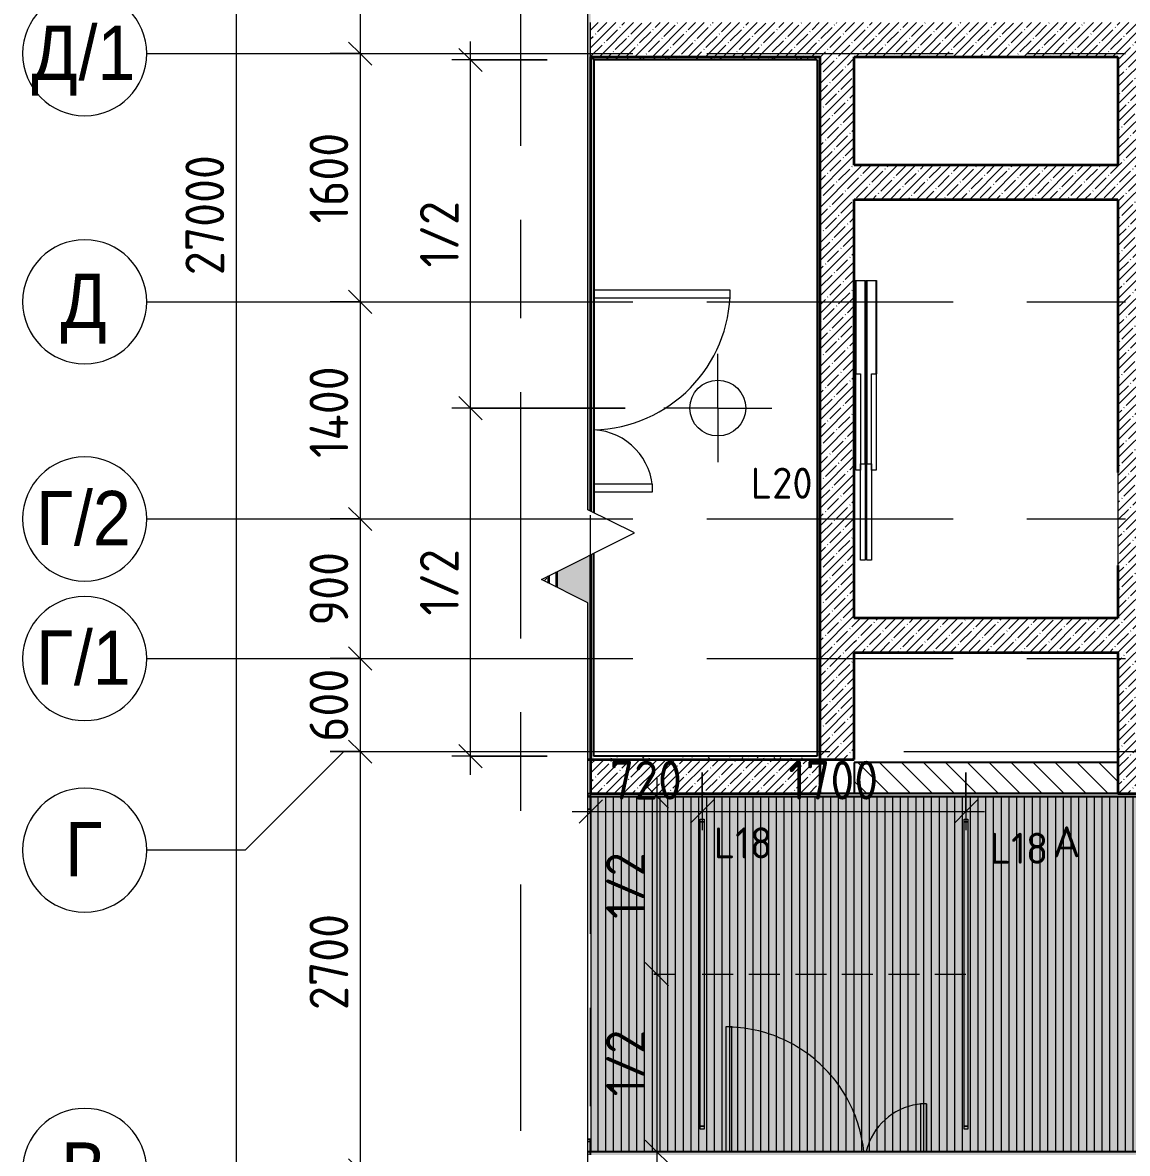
# Model space of a CAD drawing. Header units: millimetres. Extents: x 35098 to 231722, y -8553 to 29000.
# Drawn here: x 35098 to 42220, y 7910 to 15200 of the extents above; entities that cross this region are included whole.
import ezdxf

# ---------------------------------------------------------------- set-up
doc = ezdxf.new("R2010")
doc.units = ezdxf.units.MM
doc.linetypes.add('ADSK_Штрих_ш2 п1', pattern=[300, 200, -100])
doc.linetypes.add('Осевая', pattern=[3175, 635, -476.25, 1587.5, -476.25])
for name, color, linetype, lineweight in [('A-ANNO-DIMS', 7, 'Continuous', 9), ('A-ANNO-DIMS-100', 7, 'Continuous', 9), ('A-CLNG-PATT', 7, 'Continuous', 9), ('A-DETL-1', 7, 'ADSK_Штрих_ш2 п1', 9), ('A-DETL-GENF', 7, 'Continuous', 9), ('A-DOOR', 7, 'Continuous', 9), ('A-DOOR-1', 7, 'Continuous', 13), ('A-DOOR-FRAM', 7, 'Continuous', 9), ('A-WALL', 7, 'Continuous', 9), ('E-LITE-EQPM-IDEN', 7, 'Continuous', 9), ('I-WALL', 7, 'Continuous', 9), ('S-COLS', 7, 'Continuous', 9), ('Оси', 7, 'Continuous', 9), ('Оси-1', 7, 'Continuous', 20), ('Оси-2', 7, 'Осевая', 9)]:
    doc.layers.add(name, color=color, linetype=linetype, lineweight=lineweight)
for name, color, linetype, lineweight, true_color in [('A-ANNO-NOTE', 1, 'Continuous', 9, 0xff0000), ('A-CLNG-1', 7, 'Continuous', 9, 0xc0c0c0), ('A-WALL-1', 7, 'Continuous', 25, 0x3c3c3c), ('A-WALL-3', 7, 'Continuous', 35, 0x3c3c3c), ('A-WALL-FNSH-2', 7, 'Continuous', 13, 0x3c3c3c), ('E-LITE-EQPM-1', 1, 'Continuous', 9, 0xff0000), ('G-ANNO-TEXT-1', 1, 'Continuous', 9, 0xff0000)]:
    doc.layers.add(name, color=color, linetype=linetype, lineweight=lineweight, true_color=true_color)
doc.layers.add('A-CLNG-PATT-1', color=7, linetype='Continuous', lineweight=9, transparency=1)
doc.styles.add('Arial', font='arial.ttf', dxfattribs={"width": 0.9, "height": 350})
doc.styles.add('GOST Common', font='GOST_Common.ttf', dxfattribs={"height": 200})
doc.styles.add('ISOCPEUR', font='isocpeur.ttf', dxfattribs={"width": 0.9, "height": 250})
doc.styles.add('ISOCPEUR_1', font='isocpeur.ttf', dxfattribs={"height": 200})
doc.dimstyles.new('ISO-2_5_0_9К_БОЛЬШОЙ', dxfattribs={"dimscale": 304.8, "dimtxt": 248.995294, "dimasz": 0.492126, "dimexe": 0.393701, "dimexo": 0.984252, "dimgap": 0, "dimtad": 1, "dimdec": 0, "dimrnd": 10, "dimzin": 0, "dimdsep": 46, "dimtxsty": 'ISOCPEUR', "dimblk1": 'OBLIQUE', "dimblk2": 'OBLIQUE', "dimsah": 1, "dimcen": 0.09, "dimdle": 0.393701, "dimazin": 0, "dimtfac": 1, "dimtdec": 4, "dimtix": 1, "dimtmove": 0, "dimatfit": 3, "dimfxl": 1, "dimtvp": 1, "dimtolj": 1, "dimtzin": 0, "dimarcsym": 2})
doc.dimstyles.new('ISO-2_5_0_9К_БОЛЬШОЙ_1', dxfattribs={"dimscale": 304.8, "dimtxt": 248.995294, "dimasz": 0.492126, "dimexe": 0.393701, "dimexo": 0.984252, "dimgap": 0, "dimtad": 1, "dimdec": 0, "dimrnd": 10, "dimzin": 0, "dimdsep": 46, "dimtxsty": 'ISOCPEUR', "dimblk1": 'OBLIQUE', "dimblk2": 'OBLIQUE', "dimsah": 1, "dimcen": 0.09, "dimdle": 0.393701, "dimazin": 0, "dimtfac": 1, "dimtdec": 4, "dimtix": 1, "dimtmove": 2, "dimatfit": 3, "dimfxl": 1, "dimtvp": 1, "dimtolj": 1, "dimtzin": 0, "dimarcsym": 2})
pattern_1 = [(45, (0, 0), (-57.02463, 57.02463), []), (45, (57.025, 0), (-57.02463, 57.02463), [100.806, -20.161, 3.353, -16.808])]
pattern_2 = [(0, (0, 0), (121.92, 30.48), [10.058, -81.382, 10.058, -81.382, -487.68]), (0, (0, 0), (121.92, 30.48), [-182.88, 10.058, -172.822, 10.058, -81.382, -213.36]), (0, (0, 0), (121.92, 30.48), [-457.2, 10.058, -50.902, 10.058, -142.342]), (120, (45.72, 15.24), (-87.356454, 90.345817), [10.058, -81.382, 10.058, -81.382, -487.68]), (120, (45.72, 15.24), (-87.356454, 90.345817), [-182.88, 10.058, -172.822, 10.058, -81.382, -213.36]), (120, (45.72, 15.24), (-87.356454, 90.345817), [-457.2, 10.058, -50.902, 10.058, -142.342]), (240, (60.96, 76.2), (-34.563546, -120.825817), [10.058, -81.382, 10.058, -81.382, -487.68]), (240, (60.96, 76.2), (-34.563546, -120.825817), [-182.88, 10.058, -172.822, 10.058, -81.382, -213.36]), (240, (60.96, 76.2), (-34.563546, -120.825817), [-457.2, 10.058, -50.902, 10.058, -142.342])]

# ---------------------------------------------------------------- blocks, each defined once
blk = doc.blocks.new('110_Дверь_СКБ_2Ст - Д-2 1450x2100h_Лестничная клетка EIS60-31576737-План расстановки осветительного оборудования 2 этажа в осях 12-23')
at = {"layer": 'A-DOOR'}
for centre, radius, start, end in [((-637.5, 110), 900, 1.27758, 90), ((662.5, 110), 400, 90, 177.11672)]:
    blk.add_arc(centre, radius, start, end, dxfattribs=at)
at = {"layer": 'A-DOOR-1'}
for p, q in [((-637.5, 1010), (-637.5, 130)), ((-587.5, 1010), (-637.5, 1010)), ((-587.5, 130), (-587.5, 1010)), ((662.5, 510), (612.5, 510)), ((612.5, 510), (612.5, 130)), ((662.5, 130), (662.5, 510))]:
    blk.add_line(p, q, dxfattribs=at)
blk = doc.blocks.new('DOR_Дверь лифта - 1350х2050h-19118285-План расстановки осветительного оборудования 2 этажа в осях 12-23')
at = {"layer": 'A-DOOR'}
for p, q in [((-20, -150), (-20, -120)), ((-20, -120), (600, -120)), ((600, -120), (600, -150)), ((-600, -180), (-600, -150)), ((-600, -150), (20, -150)), ((20, -180), (-600, -180)), ((-600, -220), (-600, -190)), ((-600, -190), (20, -190)), ((600, -150), (-20, -150)), ((20, -150), (20, -180)), ((20, -190), (20, -220)), ((20, -220), (-600, -220)), ((-20, -250), (-20, -220)), ((-20, -220), (600, -220)), ((600, -250), (-20, -250)), ((600, -220), (600, -250))]:
    blk.add_line(p, q, dxfattribs=at)
at = {"layer": 'A-DOOR-FRAM'}
for p, q in [((600, -120), (600, -117)), ((600, -117), (1203, -117)), ((1200, -120), (600, -120)), ((1200, -180), (1200, -120)), ((1203, -117), (1203, -183)), ((20, -180), (1200, -180)), ((20, -183), (20, -180)), ((1203, -183), (20, -183)), ((20, -187), (1203, -187)), ((20, -190), (20, -187)), ((1200, -190), (20, -190)), ((1200, -250), (1200, -190)), ((1203, -187), (1203, -253)), ((600, -250), (1200, -250)), ((600, -253), (600, -250)), ((1203, -253), (600, -253))]:
    blk.add_line(p, q, dxfattribs=at)
blk = doc.blocks.new('Downlight - Strip - 2000 мм-27655400-План расстановки осветительного оборудования 2 этажа в осях 12-23')
at = {"layer": 'E-LITE-EQPM-1'}
for p, q in [((-1000, -231.3), (-1000, -205.9)), ((-1000, -205.9), (-980.9, -205.9)), ((-980.9, -231.3), (-980.9, -205.9)), ((-980.9, -205.9), (981, -205.9)), ((-980.9, -205.9), (-980.9, -231.3)), ((-980.9, -231.3), (-980.9, -205.9)), ((-980.9, -205.9), (981, -205.9)), ((981, -205.9), (981, -231.3)), ((981, -231.3), (981, -205.9)), ((981, -205.9), (1000, -205.9)), ((981, -205.9), (981, -231.3)), ((1000, -205.9), (1000, -231.3)), ((-980.9, -231.3), (-1000, -231.3)), ((981, -231.3), (-980.9, -231.3)), ((981, -231.3), (-980.9, -231.3)), ((1000, -231.3), (981, -231.3))]:
    blk.add_line(p, q, dxfattribs=at)
blk = doc.blocks.new('Дверь_Витражная_остекление_ - ДВН_ДАО_Главный вход_1200 в свету-31742133-План расстановки осветительного оборудования 2 этажа в осях 12-23')
at = {"layer": 'A-DETL-GENF'}
for p, q in [((-607.5, 925), (-647.5, 925)), ((-647.5, 925), (-647.5, 121)), ((-607.5, 121), (-607.5, 925)), ((647.5, 430), (607.5, 430)), ((607.5, 430), (607.5, 121)), ((647.5, 121), (647.5, 430))]:
    blk.add_line(p, q, dxfattribs=at)
at = {"layer": 'A-DOOR'}
for p, q in [((-647.5, 925), (-647.5, 121)), ((647.5, 430), (647.5, 121))]:
    blk.add_line(p, q, dxfattribs=at)
for centre, radius, start, end in [((-647.5, 30), 895, 65.45455, 90), ((-647.5, 30), 895, 40.90909, 65.45455), ((-647.5, 30), 895, 16.36364, 40.90909), ((647.5, 30), 400, 90, 157.5), ((-647.5, 30), 895, 5.84545, 16.36364), ((647.5, 30), 400, 157.5, 166.80638)]:
    blk.add_arc(centre, radius, start, end, dxfattribs=at)
blk = doc.blocks.new('DET_L_Линия разрыва - М100-30654842-План расстановки осветительного оборудования 2 этажа в осях 12-23')
at = {"layer": 'A-DETL-GENF'}
for p, q in [((11889.9, 300), (11739.9, 0)), ((12189.9, -300), (11889.9, 300)), ((11739.9, 0), (0, 0)), ((12339.9, 0), (12189.9, -300)), ((24079.7, 0), (12339.9, 0))]:
    blk.add_line(p, q, dxfattribs=at)
blk = doc.blocks.new('Ось сетки - D8-29747960-План расстановки осветительного оборудования 2 этажа в осях 12-23')
at = {"layer": 'Оси-1'}
for start, end in [(360, 180), (180, 360)]:
    blk.add_arc((0, 0), 4, start, end, dxfattribs=at)
blk = doc.blocks.new('DIMBLOCK5-План расстановки осветительного оборудования 2 этажа в осях 12-23')
at = {"layer": 'A-ANNO-DIMS-100', "lineweight": 20}
for p, q in [((37274.3, 17000), (37199.3, 17075)), ((37274.3, 17000), (37349.3, 16925)), ((37274.3, 15000), (37199.3, 15075)), ((37274.3, 15000), (37349.3, 14925))]:
    blk.add_line(p, q, dxfattribs=at)
at = {"layer": 'A-ANNO-DIMS-100'}
for p, q in [((37080.3, 17000), (37394.3, 17000)), ((37274.3, 17000), (37080.3, 17000)), ((37274.3, 17000), (37274.3, 15000)), ((37080.3, 15000), (37394.3, 15000)), ((37274.3, 15000), (37080.3, 15000))]:
    blk.add_line(p, q, dxfattribs=at)
at = {"layer": 'A-ANNO-DIMS-100', "color": 0, "insert": (36947.7, 15684), "char_height": 250, "width": 758.478, "attachment_point": 1, "rotation": 90, "line_spacing_factor": 1.149209, "style": 'ISOCPEUR'}
blk.add_mtext('2000', dxfattribs=at)
blk = doc.blocks.new('_Oblique')
at = {"color": 0, "linetype": 'ByBlock', "lineweight": -2}
blk.add_line((-0.5, -0.5), (0.5, 0.5), dxfattribs=at)
blk = doc.blocks.new('DIMBLOCK6-План расстановки осветительного оборудования 2 этажа в осях 12-23')
at = {"layer": 'A-ANNO-DIMS-100', "lineweight": 20}
for p, q in [((37274.3, 15000), (37199.3, 15075)), ((37274.3, 15000), (37349.3, 14925)), ((37274.3, 13400), (37199.3, 13475)), ((37274.3, 13400), (37349.3, 13325))]:
    blk.add_line(p, q, dxfattribs=at)
at = {"layer": 'A-ANNO-DIMS-100'}
for p, q in [((37080.3, 15000), (37394.3, 15000)), ((37274.3, 15000), (37080.3, 15000)), ((37274.3, 15000), (37274.3, 13400)), ((37080.3, 13400), (37394.3, 13400)), ((37274.3, 13400), (37080.3, 13400))]:
    blk.add_line(p, q, dxfattribs=at)
at = {"layer": 'A-ANNO-DIMS-100', "color": 0, "insert": (36947.7, 13905.5), "char_height": 250, "width": 706.764, "attachment_point": 1, "rotation": 90, "line_spacing_factor": 1.149209, "style": 'ISOCPEUR'}
blk.add_mtext('1600', dxfattribs=at)
blk = doc.blocks.new('DIMBLOCK7-План расстановки осветительного оборудования 2 этажа в осях 12-23')
at = {"layer": 'A-ANNO-DIMS-100', "lineweight": 20}
for p, q in [((37274.3, 13400), (37199.3, 13475)), ((37274.3, 13400), (37349.3, 13325)), ((37274.3, 12000), (37199.3, 12075)), ((37274.3, 12000), (37349.3, 11925))]:
    blk.add_line(p, q, dxfattribs=at)
at = {"layer": 'A-ANNO-DIMS-100'}
for p, q in [((37080.3, 13400), (37394.3, 13400)), ((37274.3, 13400), (37080.3, 13400)), ((37274.3, 13400), (37274.3, 12000)), ((37080.3, 12000), (37394.3, 12000)), ((37274.3, 12000), (37080.3, 12000))]:
    blk.add_line(p, q, dxfattribs=at)
at = {"layer": 'A-ANNO-DIMS-100', "color": 0, "insert": (36947.7, 12393.5), "char_height": 250, "width": 735.494, "attachment_point": 1, "rotation": 90, "line_spacing_factor": 1.149209, "style": 'ISOCPEUR'}
blk.add_mtext('1400', dxfattribs=at)
blk = doc.blocks.new('DIMBLOCK8-План расстановки осветительного оборудования 2 этажа в осях 12-23')
at = {"layer": 'A-ANNO-DIMS-100', "lineweight": 20}
for p, q in [((37274.3, 12000), (37199.3, 12075)), ((37274.3, 12000), (37349.3, 11925)), ((37274.3, 11100), (37199.3, 11175)), ((37274.3, 11100), (37349.3, 11025))]:
    blk.add_line(p, q, dxfattribs=at)
at = {"layer": 'A-ANNO-DIMS-100'}
for p, q in [((37080.3, 12000), (37394.3, 12000)), ((37274.3, 12000), (37080.3, 12000)), ((37274.3, 12000), (37274.3, 11100)), ((37080.3, 11100), (37394.3, 11100)), ((37274.3, 11100), (37080.3, 11100))]:
    blk.add_line(p, q, dxfattribs=at)
at = {"layer": 'A-ANNO-DIMS-100', "color": 0, "insert": (36947.7, 11313), "char_height": 250, "width": 568.858, "attachment_point": 1, "rotation": 90, "line_spacing_factor": 1.149209, "style": 'ISOCPEUR'}
blk.add_mtext('900', dxfattribs=at)
blk = doc.blocks.new('DIMBLOCK9-План расстановки осветительного оборудования 2 этажа в осях 12-23')
at = {"layer": 'A-ANNO-DIMS-100', "lineweight": 20}
for p, q in [((37274.3, 11100), (37199.3, 11175)), ((37274.3, 11100), (37349.3, 11025)), ((37274.3, 10500), (37199.3, 10575)), ((37274.3, 10500), (37349.3, 10425))]:
    blk.add_line(p, q, dxfattribs=at)
at = {"layer": 'A-ANNO-DIMS-100'}
for p, q in [((37080.3, 11100), (37394.3, 11100)), ((37274.3, 11100), (37080.3, 11100)), ((37274.3, 11100), (37274.3, 10500)), ((37080.3, 10500), (37394.3, 10500)), ((37274.3, 10500), (37080.3, 10500))]:
    blk.add_line(p, q, dxfattribs=at)
at = {"layer": 'A-ANNO-DIMS-100', "color": 0, "insert": (36947.7, 10563), "char_height": 250, "width": 568.858, "attachment_point": 1, "rotation": 90, "line_spacing_factor": 1.149209, "style": 'ISOCPEUR'}
blk.add_mtext('600', dxfattribs=at)
blk = doc.blocks.new('DIMBLOCK10-План расстановки осветительного оборудования 2 этажа в осях 12-23')
at = {"layer": 'A-ANNO-DIMS-100', "lineweight": 20}
for p, q in [((37274.3, 10500), (37199.3, 10575)), ((37274.3, 10500), (37349.3, 10425)), ((37274.3, 7800), (37199.3, 7875)), ((37274.3, 7800), (37349.3, 7725))]:
    blk.add_line(p, q, dxfattribs=at)
at = {"layer": 'A-ANNO-DIMS-100'}
for p, q in [((37080.3, 10500), (37394.3, 10500)), ((37274.3, 10500), (37080.3, 10500)), ((37274.3, 10500), (37274.3, 7800)), ((37080.3, 7800), (37394.3, 7800)), ((37274.3, 7800), (37080.3, 7800))]:
    blk.add_line(p, q, dxfattribs=at)
at = {"layer": 'A-ANNO-DIMS-100', "color": 0, "insert": (36947.7, 8834), "char_height": 250, "width": 758.478, "attachment_point": 1, "rotation": 90, "line_spacing_factor": 1.149209, "style": 'ISOCPEUR'}
blk.add_mtext('2700', dxfattribs=at)
blk = doc.blocks.new('DIMBLOCK13-План расстановки осветительного оборудования 2 этажа в осях 12-23')
at = {"layer": 'A-ANNO-DIMS-100'}
for p, q in [((36474.3, 27120), (36474.3, -120)), ((36280.3, 27000), (36594.3, 27000)), ((36474.3, 27000), (36280.3, 27000)), ((36280.3, 0), (36594.3, 0)), ((36474.3, 0), (36280.3, 0))]:
    blk.add_line(p, q, dxfattribs=at)
at = {"layer": 'A-ANNO-DIMS-100', "lineweight": 20}
for p, q in [((36474.3, 27000), (36399.3, 27075)), ((36474.3, 27000), (36549.3, 26925)), ((36474.3, 0), (36399.3, 75)), ((36474.3, 0), (36549.3, -75))]:
    blk.add_line(p, q, dxfattribs=at)
at = {"layer": 'A-ANNO-DIMS-100', "color": 0, "insert": (36147.7, 13572), "char_height": 250, "width": 948.097, "attachment_point": 1, "rotation": 90, "line_spacing_factor": 1.149209, "style": 'ISOCPEUR'}
blk.add_mtext('27000', dxfattribs=at)
blk = doc.blocks.new('DIMBLOCK119-План расстановки осветительного оборудования 2 этажа в осях 12-23')
at = {"layer": 'A-ANNO-DIMS-100', "lineweight": 20}
for p, q in [((39186.9, 10210), (39111.9, 10285)), ((39186.9, 10210), (39261.9, 10135)), ((39186.9, 9065.5), (39111.9, 9140.5)), ((39186.9, 9065.5), (39261.9, 8990.5))]:
    blk.add_line(p, q, dxfattribs=at)
at = {"layer": 'A-ANNO-DIMS-100'}
for p, q in [((39186.9, 10330), (39186.9, 9065.5)), ((38993, 10210), (39306.9, 10210)), ((39186.9, 10210), (38993, 10210)), ((39167.3, 9065.5), (39306.9, 9065.5)), ((39186.9, 9065.5), (39167.3, 9065.5))]:
    blk.add_line(p, q, dxfattribs=at)
at = {"layer": 'A-ANNO-DIMS-100', "color": 0, "insert": (38860.3, 9422.3), "char_height": 250, "width": 517.144, "attachment_point": 1, "rotation": 90, "line_spacing_factor": 1.149209, "style": 'ISOCPEUR'}
blk.add_mtext('1/2', dxfattribs=at)
blk = doc.blocks.new('DIMBLOCK120-План расстановки осветительного оборудования 2 этажа в осях 12-23')
at = {"layer": 'A-ANNO-DIMS-100', "lineweight": 20}
for p, q in [((39186.9, 9065.5), (39111.9, 9140.5)), ((39186.9, 9065.5), (39261.9, 8990.5)), ((39186.9, 7921), (39111.9, 7996)), ((39186.9, 7921), (39261.9, 7846))]:
    blk.add_line(p, q, dxfattribs=at)
at = {"layer": 'A-ANNO-DIMS-100'}
for p, q in [((39167.3, 9065.5), (39306.9, 9065.5)), ((39186.9, 9065.5), (39167.3, 9065.5)), ((39186.9, 9065.5), (39186.9, 7801)), ((39349.5, 7921), (39066.9, 7921)), ((39186.9, 7921), (39349.5, 7921))]:
    blk.add_line(p, q, dxfattribs=at)
at = {"layer": 'A-ANNO-DIMS-100', "color": 0, "insert": (38860.3, 8277.8), "char_height": 250, "width": 517.144, "attachment_point": 1, "rotation": 90, "line_spacing_factor": 1.149209, "style": 'ISOCPEUR'}
blk.add_mtext('1/2', dxfattribs=at)
blk = doc.blocks.new('DIMBLOCK121-План расстановки осветительного оборудования 2 этажа в осях 12-23')
at = {"layer": 'A-ANNO-DIMS-100'}
for p, q in [((39480, 10365.5), (39480, 9994.4)), ((39480, 10114.4), (39480, 10365.5)), ((38761, 9920.4), (38761, 10234.4)), ((38641, 10114.4), (39480, 10114.4)), ((38761, 10114.4), (38761, 9920.4))]:
    blk.add_line(p, q, dxfattribs=at)
at = {"layer": 'A-ANNO-DIMS-100', "lineweight": 20}
for p, q in [((38761, 10114.4), (38836, 10189.4)), ((39480, 10114.4), (39555, 10189.4)), ((38761, 10114.4), (38686, 10039.4)), ((39480, 10114.4), (39405, 10039.4))]:
    blk.add_line(p, q, dxfattribs=at)
at = {"layer": 'A-ANNO-DIMS-100', "color": 0, "insert": (38883.5, 10441), "char_height": 250, "width": 568.858, "attachment_point": 1, "line_spacing_factor": 1.149209, "style": 'ISOCPEUR'}
blk.add_mtext('720', dxfattribs=at)
blk = doc.blocks.new('DIMBLOCK122-План расстановки осветительного оборудования 2 этажа в осях 12-23')
at = {"layer": 'A-ANNO-DIMS-100'}
for p, q in [((39480, 10365.5), (39480, 9994.4)), ((39480, 10114.4), (39480, 10365.5)), ((41180, 10365.5), (41180, 9994.4)), ((41180, 10114.4), (41180, 10365.5)), ((39480, 10114.4), (41300, 10114.4))]:
    blk.add_line(p, q, dxfattribs=at)
at = {"layer": 'A-ANNO-DIMS-100', "lineweight": 20}
for p, q in [((39480, 10114.4), (39555, 10189.4)), ((41180, 10114.4), (41255, 10189.4)), ((39480, 10114.4), (39405, 10039.4)), ((41180, 10114.4), (41105, 10039.4))]:
    blk.add_line(p, q, dxfattribs=at)
at = {"layer": 'A-ANNO-DIMS-100', "color": 0, "insert": (40035.5, 10441), "char_height": 250, "width": 706.764, "attachment_point": 1, "line_spacing_factor": 1.149209, "style": 'ISOCPEUR'}
blk.add_mtext('1700', dxfattribs=at)
blk = doc.blocks.new('DIMBLOCK123-План расстановки осветительного оборудования 2 этажа в осях 12-23')
at = {"layer": 'A-ANNO-DIMS-100', "lineweight": 20}
for p, q in [((37986.3, 12715), (37911.3, 12790)), ((37986.3, 12715), (38061.3, 12640)), ((37986.3, 10471), (37911.3, 10546)), ((37986.3, 10471), (38061.3, 10396))]:
    blk.add_line(p, q, dxfattribs=at)
at = {"layer": 'A-ANNO-DIMS-100'}
for p, q in [((38982.5, 12715), (37866.3, 12715)), ((37986.3, 10351), (37986.3, 12715)), ((37986.3, 12715), (38982.5, 12715)), ((38480, 10471), (37866.3, 10471)), ((37986.3, 10471), (38480, 10471))]:
    blk.add_line(p, q, dxfattribs=at)
at = {"layer": 'A-ANNO-DIMS-100', "color": 0, "insert": (37659.6, 11377.5), "char_height": 250, "width": 517.144, "attachment_point": 1, "rotation": 90, "line_spacing_factor": 1.149209, "style": 'ISOCPEUR'}
blk.add_mtext('1/2', dxfattribs=at)
blk = doc.blocks.new('DIMBLOCK124-План расстановки осветительного оборудования 2 этажа в осях 12-23')
at = {"layer": 'A-ANNO-DIMS-100', "lineweight": 20}
for p, q in [((37986.3, 14959), (37911.3, 15034)), ((37986.3, 14959), (38061.3, 14884)), ((37986.3, 12715), (37911.3, 12790)), ((37986.3, 12715), (38061.3, 12640))]:
    blk.add_line(p, q, dxfattribs=at)
at = {"layer": 'A-ANNO-DIMS-100'}
for p, q in [((37986.3, 12715), (37986.3, 15079)), ((38480, 14959), (37866.3, 14959)), ((37986.3, 14959), (38480, 14959)), ((38982.5, 12715), (37866.3, 12715)), ((37986.3, 12715), (38982.5, 12715))]:
    blk.add_line(p, q, dxfattribs=at)
at = {"layer": 'A-ANNO-DIMS-100', "color": 0, "insert": (37659.6, 13621.5), "char_height": 250, "width": 517.144, "attachment_point": 1, "rotation": 90, "line_spacing_factor": 1.149209, "style": 'ISOCPEUR'}
blk.add_mtext('1/2', dxfattribs=at)

msp = doc.modelspace()

# ---------------------------------------------------------------- hatches: boundary and pattern name
at = {"layer": 'A-CLNG-PATT'}
h = msp.add_hatch(dxfattribs=at)
h.set_pattern_fill('FP_47', color=256, style=0, pattern_type=2)
h.set_pattern_definition([(90, (72858.237, -5848.237), (-50, 3e-15), [])])
h.paths.add_polyline_path([(74650.8, 7921), (74729, 7921), (74729, 8301), (75459, 8301), (75459, 10879), (74015.2, 10879), (74015.2, 10868.5), (66296, 10868.5), (66296, 10880), (47239.7, 10879), (47239.7, 11679), (44781.7, 11679), (44781.7, 10879), (42401, 10879), (42401, 10209), (38761, 10209), (38761, 7921), (73196.3, 7921)])
at = {"layer": 'A-CLNG-PATT-1'}
h = msp.add_hatch(color=256, dxfattribs=at)
h.paths.add_polyline_path([(74650.8, 7921), (74729, 7921), (74729, 8301), (75459, 8301), (75459, 10879), (74015.2, 10879), (74015.2, 10868.5), (66296, 10868.5), (66296, 10880), (47239.7, 10879), (47239.7, 11679), (44781.7, 11679), (44781.7, 10879), (42401, 10879), (42401, 10209), (38761, 10209), (38761, 7921), (73509, 7921)])
h.paths.add_polyline_path([(69954.2, 10879.5), (73509, 10879.5), (73509, 10900), (66791, 10900), (66791, 10879.5), (69137, 10879.5)])
at = {"layer": 'I-WALL'}
h = msp.add_hatch(dxfattribs=at)
h.set_pattern_fill('FP_17', color=256, style=0, pattern_type=2)
h.set_pattern_definition(pattern_1)
h.paths.add_polyline_path([(38742.7, 10450), (38760, 10450), (38760, 11768.5), (38540, 11658.5), (38540, 11561.2), (38742.7, 11459.9), (38742.7, 10468.1)])
h.paths.add_polyline_path([(38760, 12051.2), (38760, 23420.3), (38742.7, 23420.3), (38742.7, 12059.9)])
h = msp.add_hatch(dxfattribs=at)
h.set_pattern_fill('FP_17', color=256, style=0, pattern_type=2)
h.set_pattern_definition(pattern_1)
h.paths.add_polyline_path([(42380, 14980), (42380, 15200), (38760, 15200), (38760, 14980), (42160, 14980)])
h = msp.add_hatch(dxfattribs=at)
h.set_pattern_fill('FP_46', color=256, style=0, pattern_type=2)
h.set_pattern_definition(pattern_2)
h.paths.add_polyline_path([(40240, 14960), (40240, 14980), (38760, 14980), (38760, 14960), (40220, 14960)])
h = msp.add_hatch(dxfattribs=at)
h.set_pattern_fill('FP_46', color=256, style=0, pattern_type=2)
h.set_pattern_definition(pattern_2)
h.paths.add_polyline_path([(38760, 10450), (38780, 10450), (38780, 11778.5), (38760, 11768.5), (38760, 10757.9)])
h.paths.add_polyline_path([(38780, 12041.2), (38780, 14960), (38760, 14960), (38760, 12051.2), (38773, 12044.7)])
h = msp.add_hatch(dxfattribs=at)
h.set_pattern_fill('FP_46', color=256, style=0, pattern_type=2)
h.set_pattern_definition(pattern_2)
h.paths.add_polyline_path([(40220, 10470), (40240, 10470), (40240, 14960), (40220, 14960), (40220, 10757.9)])
h = msp.add_hatch(dxfattribs=at)
h.set_pattern_fill('FP_17', color=256, style=0, pattern_type=2)
h.set_pattern_definition(pattern_1)
h.paths.add_polyline_path([(40460, 14280), (40460, 14980), (40240, 14980), (40240, 14280)])
h = msp.add_hatch(dxfattribs=at)
h.set_pattern_fill('FP_17', color=256, style=0, pattern_type=2)
h.set_pattern_definition(pattern_1)
h.paths.add_polyline_path([(42160, 10230), (42380, 10230), (42380, 11700), (42160, 11700), (42160, 10430)])
h.paths.add_polyline_path([(42380, 12300), (42380, 14980), (42160, 14980), (42160, 12300)])
h = msp.add_hatch(dxfattribs=at)
h.set_pattern_fill('FP_17', color=256, style=0, pattern_type=2)
h.set_pattern_definition(pattern_1)
h.paths.add_polyline_path([(40240, 10450), (40460, 10450), (40460, 14280), (40240, 14280), (40240, 10470)])
h = msp.add_hatch(dxfattribs=at)
h.set_pattern_fill('FP_17', color=256, style=0, pattern_type=2)
h.set_pattern_definition(pattern_1)
h.paths.add_polyline_path([(42160, 14060), (42160, 14280), (40460, 14280), (40460, 14060), (41197.5, 14060)])
h = msp.add_hatch(dxfattribs=at)
h.set_pattern_fill('FP_17', color=256, style=0, pattern_type=2)
h.set_pattern_definition(pattern_1)
h.paths.add_polyline_path([(38490, 11586.2), (38490, 11633.5), (38442.7, 11609.9), (38482.7, 11589.8)])
h = msp.add_hatch(dxfattribs=at)
h.set_pattern_fill('FP_17', color=256, style=0, pattern_type=2)
h.set_pattern_definition(pattern_1)
h.paths.add_polyline_path([(42160, 11140), (42160, 11360), (40460, 11360), (40460, 11140), (41197.5, 11140)])
h = msp.add_hatch(dxfattribs=at)
h.set_pattern_fill('FP_17', color=256, style=0, pattern_type=2)
h.set_pattern_definition(pattern_1)
h.paths.add_polyline_path([(40240, 10230), (40240, 10450), (38760, 10450), (38760, 10230), (39743, 10230)])
h = msp.add_hatch(dxfattribs=at)
h.set_pattern_fill('FP_46', color=256, style=0, pattern_type=2)
h.set_pattern_definition(pattern_2)
h.paths.add_polyline_path([(40240, 10450), (40240, 10470), (38780, 10470), (38780, 10450), (39743, 10450)])
h = msp.add_hatch(dxfattribs=at)
h.set_pattern_fill('FP_19', color=256, style=0, pattern_type=2)
h.set_pattern_definition([(135, (0, 0), (-70.71068, -70.71068), [])])
h.paths.add_polyline_path([(42160, 10230), (42160, 10430), (40460, 10430), (40460, 10230), (41197.5, 10230)])
h = msp.add_hatch(dxfattribs=at)
h.set_pattern_fill('FP_46', color=256, style=0, pattern_type=2)
h.set_pattern_definition(pattern_2)
h.paths.add_polyline_path([(42380, 10210), (42380, 10230), (38742.7, 10230), (38742.7, 10210), (41197.5, 10210)])
h = msp.add_hatch(dxfattribs=at)
h.set_pattern_fill('FP_46', color=256, style=0, pattern_type=2)
h.set_pattern_definition(pattern_2)
h.paths.add_polyline_path([(38760, 7900), (38760, 8000), (38742.7, 8000), (38742.7, 7900)])
h.paths.add_polyline_path([(38760, 10130), (38760, 10230), (38742.7, 10230), (38742.7, 10130)])
h = msp.add_hatch(dxfattribs=at)
h.set_pattern_fill('FP_46', color=256, style=0, pattern_type=2)
h.set_pattern_definition(pattern_2)
h.paths.add_polyline_path([(74750, 7900), (74750, 7920), (38742.7, 7920), (38742.7, 7900), (74650.8, 7900)])
at = {"layer": 'S-COLS'}
h = msp.add_hatch(dxfattribs=at)
h.set_pattern_fill('FP_17', color=256, style=0, pattern_type=2)
h.set_pattern_definition(pattern_1)
h.paths.add_polyline_path([(42160, 11700), (42760, 11700), (42760, 12300), (42160, 12300)])

# ---------------------------------------------------------------- linework, layer by layer
at = {"layer": 'A-ANNO-NOTE'}
for q in [(39580, 13063.9), (39231.1, 12715), (39580, 12366.1), (39928.9, 12715)]:
    msp.add_line((39580, 12715), q, dxfattribs=at)
msp.add_circle((39580, 12715), 180, dxfattribs=at)
at = {"layer": 'A-CLNG-1'}
for p, q in [((42400, 10209), (38761, 10209)), ((38761, 10209), (38761, 7921))]:
    msp.add_line(p, q, dxfattribs=at)
at = {"layer": 'A-DETL-1'}
msp.add_line((39480, 9065.5), (41180, 9065.5), dxfattribs=at)
at = {"layer": 'A-WALL'}
msp.add_line((38760, 10230), (38742.7, 10230), dxfattribs=at)
at = {"layer": 'A-WALL-1'}
for p, q in [((40220, 14960), (38780, 14960)), ((38780, 14960), (38780, 12041.2)), ((40220, 14960), (40220, 10470)), ((38780, 10470), (38780, 11778.5)), ((40220, 10470), (38780, 10470)), ((42160, 10430), (40460, 10430)), ((40460, 10430), (40460, 10230)), ((38742.7, 10210), (42400, 10210)), ((42160, 10230), (38760, 10230)), ((38760, 10130), (38760, 10230)), ((38742.7, 10130), (38760, 10130)), ((38760, 8000), (38742.7, 8000)), ((38760, 7900), (38760, 8000)), ((74750, 7920), (38742.7, 7920))]:
    msp.add_line(p, q, dxfattribs=at)
at = {"layer": 'A-WALL-3'}
for p, q in [((38760, 14980), (40240, 14980)), ((38760, 14980), (38760, 12051.2)), ((40240, 10230), (40240, 14980)), ((40460, 14980), (42160, 14980)), ((40460, 14280), (40460, 14980)), ((42160, 14980), (42160, 14280)), ((42160, 14280), (40460, 14280)), ((40460, 11360), (40460, 14060)), ((40460, 14060), (42160, 14060)), ((42160, 14060), (42160, 12300)), ((38760, 11768.5), (38760, 10230)), ((42160, 11700), (42160, 11360)), ((38490, 11586.2), (38490, 11633.5)), ((38540, 11658.5), (38540, 11561.2)), ((42160, 11360), (40460, 11360)), ((40460, 10450), (40460, 11140)), ((40460, 11140), (42160, 11140)), ((42160, 11140), (42160, 10230)), ((38742.7, 10450), (38760, 10450)), ((38760, 10450), (40460, 10450)), ((38760, 10230), (40240, 10230)), ((42160, 10230), (42380, 10230))]:
    msp.add_line(p, q, dxfattribs=at)
at = {"layer": 'A-WALL-FNSH-2'}
for p, q in [((38781, 14959), (40219, 14959)), ((38781, 12040.7), (38781, 14959)), ((40219, 14959), (40219, 10471)), ((38781, 10470), (38781, 11779)), ((40219, 10471), (38780, 10471))]:
    msp.add_line(p, q, dxfattribs=at)
at = {"layer": 'I-WALL'}
for p, q in [((38760, 10230), (38742.7, 10230)), ((38761, 10209), (38760, 10209)), ((38760, 10130), (38761, 10130)), ((38761, 8000), (38760, 8000)), ((38761, 7921), (38761, 7920)), ((38761, 7921), (74729, 7921))]:
    msp.add_line(p, q, dxfattribs=at)
at = {"layer": 'S-COLS'}
msp.add_line((42160, 12300), (42160, 11700), dxfattribs=at)
at = {"layer": 'Оси'}
for p, q in [((38760, 12700), (38760, 15200)), ((35898.2, 15000), (38398.2, 15000)), ((35898.2, 13400), (38398.2, 13400)), ((35898.2, 12000), (38398.2, 12000)), ((35898.2, 11100), (38398.2, 11100)), ((37168.2, 10500), (36533.2, 9865)), ((37168.2, 10500), (39668.2, 10500)), ((36533.2, 9865), (35898.2, 9865))]:
    msp.add_line(p, q, dxfattribs=at)
at = {"layer": 'Оси-2'}
for p, q in [((38310, 593.7), (38310, 21277.7)), ((38398.2, 15000), (81850, 15000)), ((38398.2, 13400), (81850, 13400)), ((38760, 1863.7), (38760, 12700)), ((38398.2, 12000), (45506, 12000)), ((38398.2, 11100), (82450, 11100)), ((39668.2, 10500), (82450, 10500))]:
    msp.add_line(p, q, dxfattribs=at)

# ---------------------------------------------------------------- block references
at = {"layer": 'A-DETL-GENF', "rotation": 270.0000000000003}
msp.add_blockref('DET_L_Линия разрыва - М100-30654842-План расстановки осветительного оборудования 2 этажа в осях 12-23', (38742.7, 23799.7), dxfattribs=at)
at = {"layer": 'A-DOOR'}
for name, p, rotation in [('DOR_Дверь лифта - 1350х2050h-19118285-План расстановки осветительного оборудования 2 этажа в осях 12-23', (40350, 12335), 90), ('110_Дверь_СКБ_2Ст - Д-2 1450x2100h_Лестничная клетка EIS60-31576737-План расстановки осветительного оборудования 2 этажа в осях 12-23', (38650, 12837.5), 269.9999999999999)]:
    msp.add_blockref(name, p, dxfattribs=dict(at, rotation=rotation))
msp.add_blockref('Дверь_Витражная_остекление_ - ДВН_ДАО_Главный вход_1200 в свету-31742133-План расстановки осветительного оборудования 2 этажа в осях 12-23', (40278.5, 7800), dxfattribs=at)
at = {"layer": 'E-LITE-EQPM-1', "rotation": 89.9999999999999}
for p in [(39261.4, 9065.5), (40961.4, 9065.5)]:
    msp.add_blockref('Downlight - Strip - 2000 мм-27655400-План расстановки осветительного оборудования 2 этажа в осях 12-23', p, dxfattribs=at)
at = {"layer": 'Оси-1', "xscale": 99.99999999999993, "yscale": 99.99999999999993, "zscale": 99.99999999999993, "rotation": 269.9999999999994}
for p in [(35498.2, 15000), (35498.2, 13400), (35498.2, 12000), (35498.2, 11100), (35498.2, 9865), (35498.2, 7800)]:
    msp.add_blockref('Ось сетки - D8-29747960-План расстановки осветительного оборудования 2 этажа в осях 12-23', p, dxfattribs=at)

# ---------------------------------------------------------------- texts
at = {"layer": 'E-LITE-EQPM-IDEN', "char_height": 200, "attachment_point": 1, "style": 'GOST Common'}
for s, insert, width in [('L20', (39792.9, 12330.8), 529.114), ('L18', (39554.4, 10011.6), 472.996), ('L18', (41333.4, 9977.1), 472.996)]:
    msp.add_mtext(s, dxfattribs=dict(at, insert=insert, width=width))
at = {"layer": 'G-ANNO-TEXT-1', "insert": (41738.4, 10018.7), "char_height": 200, "width": 224.472, "attachment_point": 1, "style": 'ISOCPEUR_1'}
msp.add_mtext('\\fISOCPEUR|b0|i0|c204|p34|;А', dxfattribs=at)
at = {"layer": 'Оси', "char_height": 350, "attachment_point": 1, "style": 'Arial'}
for s, insert, width in [('\\fArial|b0|i0|c204|p34|;\\W.9;Д', (35155.1, 15181), 367.975), ('/1', (35458.7, 15181), 454.557), ('\\fArial|b0|i0|c204|p34|;\\W.9;Д', (35342.7, 13581), 367.975), ('\\fArial|b0|i0|c204|p34|;\\W.9;Г', (35184.8, 12181), 295.823), ('/2', (35428.9, 12181), 454.557), ('/1', (35428.9, 11281), 454.557), ('\\fArial|b0|i0|c204|p34|;\\W.9;Г', (35184.8, 11281), 295.823), ('\\fArial|b0|i0|c204|p34|;\\W.9;Г', (35372.4, 10046), 295.823), ('\\fArial|b0|i0|c204|p34|;\\W.9;В', (35345.4, 7981), 360.759)]:
    msp.add_mtext(s, dxfattribs=dict(at, insert=insert, width=width))

# ---------------------------------------------------------------- dimensions: what is measured, and where the dimension line sits
at = {"layer": 'A-ANNO-DIMS'}
dim = msp.add_linear_dim(base=(36474.3, 0), p1=(36580.3, 27000), p2=(36580.3, 0), angle=90, dimstyle='ISO-2_5_0_9К_БОЛЬШОЙ_1', override={"dimpost": '<>', "dimfxl": 26999.999823}, dxfattribs=at)
dim.commit()
dim.dimension.update_dxf_attribs({"geometry": 'DIMBLOCK13-План расстановки осветительного оборудования 2 этажа в осях 12-23', "text_midpoint": (36314.3, 14046), "dimtype": 160, "text_rotation": 90})
for base, p1, p2, override, picture, middle in [((37274.3, 15000), (37380.3, 17000), (37380.3, 15000), {"dimpost": '<>', "dimfxl": 2000.000075}, 'DIMBLOCK5-План расстановки осветительного оборудования 2 этажа в осях 12-23', (37149.3, 16000)), ((37274.3, 13400), (37380.3, 15000), (37380.3, 13400), {"dimpost": '<>', "dimfxl": 1600}, 'DIMBLOCK6-План расстановки осветительного оборудования 2 этажа в осях 12-23', (37149.3, 14200)), ((37274.3, 12000), (37380.3, 13400), (37380.3, 12000), {"dimpost": '<>', "dimfxl": 1399.999995}, 'DIMBLOCK7-План расстановки осветительного оборудования 2 этажа в осях 12-23', (37149.3, 12700)), ((37274.3, 11100), (37380.3, 12000), (37380.3, 11100), {"dimpost": '<>', "dimfxl": 900}, 'DIMBLOCK8-План расстановки осветительного оборудования 2 этажа в осях 12-23', (37149.3, 11550)), ((37274.3, 10500), (37380.3, 11100), (37380.3, 10500), {"dimpost": '<>', "dimfxl": 600}, 'DIMBLOCK9-План расстановки осветительного оборудования 2 этажа в осях 12-23', (37149.3, 10800)), ((37274.3, 7800), (37380.3, 10500), (37380.3, 7800), {"dimpost": '<>', "dimfxl": 2700}, 'DIMBLOCK10-План расстановки осветительного оборудования 2 этажа в осях 12-23', (37149.3, 9150))]:
    dim = msp.add_linear_dim(base=base, p1=p1, p2=p2, angle=90, dimstyle='ISO-2_5_0_9К_БОЛЬШОЙ', override=override, dxfattribs=at)
    dim.commit()
    dim.dimension.update_dxf_attribs({"geometry": picture, "text_midpoint": middle})
for base, p1, p2, override, picture, middle in [((37986.3, 14959), (39282.5, 12715), (38780, 14959), {"dimpost": '<>', "dimfxl": 2299.574357}, 'DIMBLOCK124-План расстановки осветительного оборудования 2 этажа в осях 12-23', (37861.3, 13837)), ((37986.3, 12715), (38780, 10471), (39282.5, 12715), {"dimpost": '<>', "dimfxl": 2299.574357}, 'DIMBLOCK123-План расстановки осветительного оборудования 2 этажа в осях 12-23', (37861.3, 11593)), ((39186.9, 9065.5), (39293, 10210), (39467.3, 9065.5), {"dimpost": '<>', "dimfxl": 1157.70251}, 'DIMBLOCK119-План расстановки осветительного оборудования 2 этажа в осях 12-23', (39061.9, 9637.8)), ((39186.9, 7921), (39467.3, 9065.5), (39049.5, 7921), {"dimpost": '<>', "dimfxl": 1218.38094}, 'DIMBLOCK120-План расстановки осветительного оборудования 2 этажа в осях 12-23', (39061.9, 8493.3))]:
    dim = msp.add_linear_dim(base=base, p1=p1, p2=p2, angle=90, text='1/2', dimstyle='ISO-2_5_0_9К_БОЛЬШОЙ', override=override, dxfattribs=at)
    dim.commit()
    dim.dimension.update_dxf_attribs({"geometry": picture, "text_midpoint": middle})
for base, p1, p2, override, picture, middle in [((39480, 10114.4), (38761, 10220.4), (39480, 10065.5), {"dimpost": '<>', "dimfxl": 735.500637}, 'DIMBLOCK121-План расстановки осветительного оборудования 2 этажа в осях 12-23', (39120.5, 10239.4)), ((41180, 10114.4), (39480, 10065.5), (41180, 10065.5), {"dimpost": '<>', "dimfxl": 1700.000078}, 'DIMBLOCK122-План расстановки осветительного оборудования 2 этажа в осях 12-23', (40330, 10239.4))]:
    dim = msp.add_linear_dim(base=base, p1=p1, p2=p2, dimstyle='ISO-2_5_0_9К_БОЛЬШОЙ', override=override, dxfattribs=at)
    dim.commit()
    dim.dimension.update_dxf_attribs({"geometry": picture, "text_midpoint": middle})

doc.saveas('drawing.dxf')
